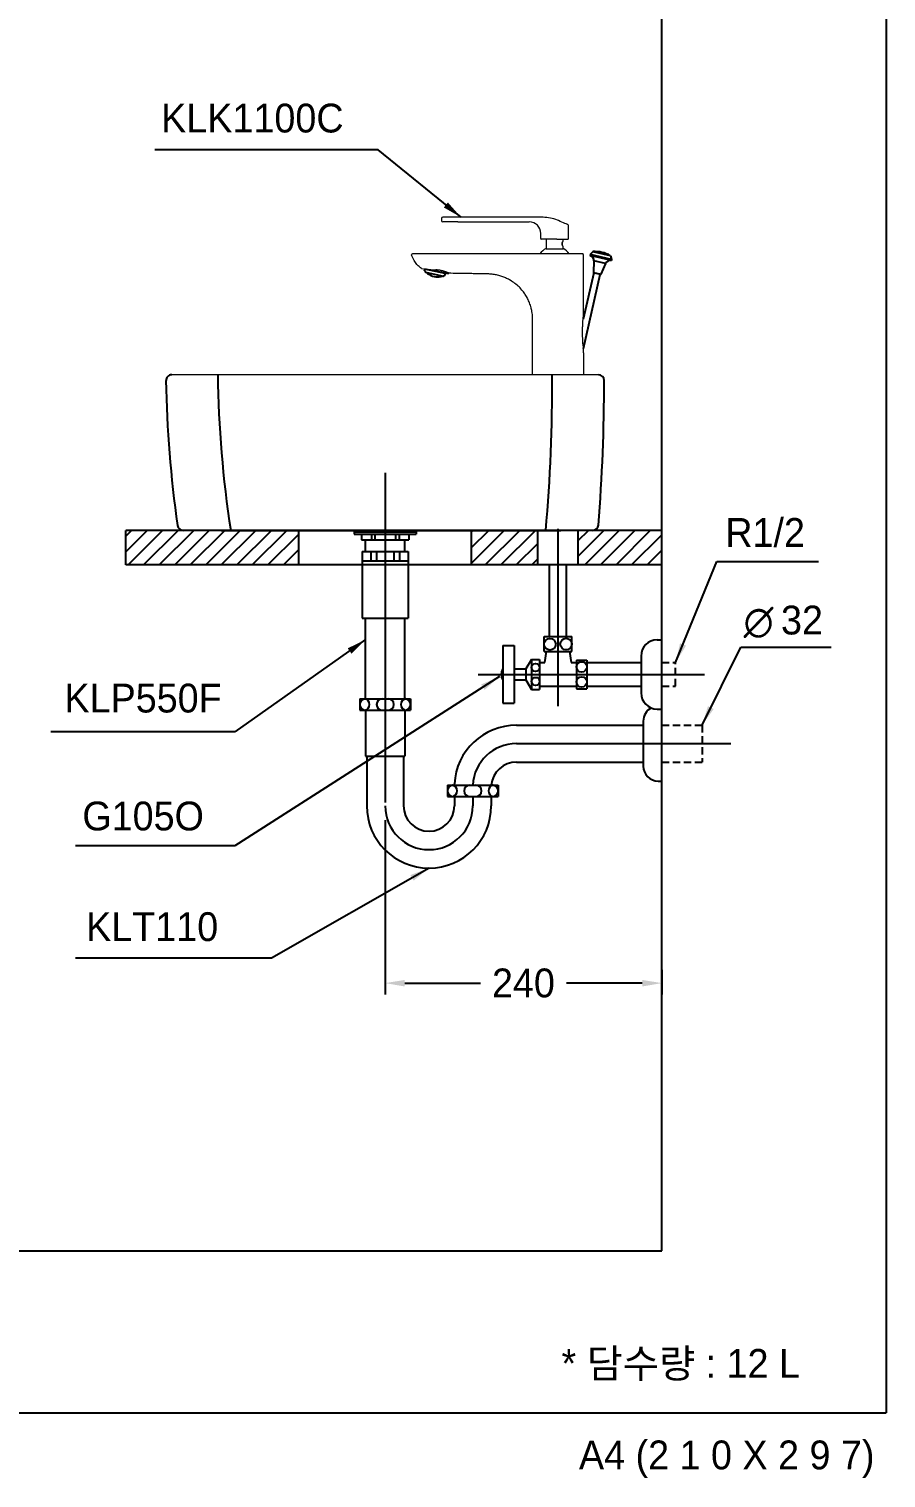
# Model space of a CAD drawing. Header units: millimetres. Extents: x 0 to 1800, y -67 to 2530.
# Drawn here: x 1057 to 1800, y -57 to 1201 of the extents above; entities that cross this region are included whole.
import ezdxf
from ezdxf.enums import TextEntityAlignment as Align
from ezdxf.lldxf.tags import DXFTag

# ---------------------------------------------------------------- set-up
doc = ezdxf.new("R2010")
doc.units = ezdxf.units.MM
doc.linetypes.add('DASHED2', pattern=[9.525, 6.35, -3.175])
for name, color, linetype in [('TEXT', 7, 'Continuous'), ('내부선 및 부속', 4, 'Continuous'), ('도각라인', 255, 'Continuous'), ('외형선', 3, 'Continuous'), ('점선', 6, 'DASHED2'), ('중심선', 1, 'DASHED'), ('치수선', 7, 'Continuous')]:
    doc.layers.add(name, color=color, linetype=linetype)
doc.styles.add('140911', font='HBATANG.TTF')
doc.styles.add('____', font='')
doc.styles.add('타이틀', font='H2GTRM.TTF', dxfattribs={"height": 25})
doc.styles.get('____').set_extended_font_data('굴림')
tags = doc.linetypes.add('DASHDOT', pattern=[70, 31, -13, 13, -13]).pattern_tags.tags
tags[10:11] = [DXFTag(74, 4), DXFTag(75, 0), DXFTag(340, '0'), DXFTag(46, 0.0), DXFTag(50, 0.0), DXFTag(44, 0.0), DXFTag(45, 0.0)]
tags[8:9] = [DXFTag(74, 4), DXFTag(75, 0), DXFTag(340, '0'), DXFTag(46, 0.0), DXFTag(50, 0.0), DXFTag(44, 0.0), DXFTag(45, 0.0)]
tags[6:7] = [DXFTag(74, 4), DXFTag(75, 0), DXFTag(340, '0'), DXFTag(46, 0.0), DXFTag(50, 0.0), DXFTag(44, 0.0), DXFTag(45, 0.0)]
tags[4:5] = [DXFTag(74, 4), DXFTag(75, 0), DXFTag(340, '0'), DXFTag(46, 0.0), DXFTag(50, 0.0), DXFTag(44, 0.0), DXFTag(45, 0.0)]
tags = doc.linetypes.add('DASHED', pattern=[25.72, 12.86, -12.86]).pattern_tags.tags
tags[6:7] = [DXFTag(74, 4), DXFTag(75, 0), DXFTag(340, '0'), DXFTag(46, 0.0), DXFTag(50, 0.0), DXFTag(44, 0.0), DXFTag(45, 0.0)]
tags[4:5] = [DXFTag(74, 4), DXFTag(75, 0), DXFTag(340, '0'), DXFTag(46, 0.0), DXFTag(50, 0.0), DXFTag(44, 0.0), DXFTag(45, 0.0)]
doc.dimstyles.new('MSADIM', dxfattribs={"dimtxt": 33, "dimasz": 17, "dimexe": 10, "dimexo": 7.5, "dimgap": 10, "dimtad": 0, "dimtih": 1, "dimtoh": 1, "dimdec": 0, "dimzin": 1, "dimdsep": 46, "dimtxsty": '____', "dimcen": 11.25, "dimadec": 0, "dimazin": 0, "dimtfac": 1, "dimtdec": 0, "dimtix": 1, "dimtmove": 0, "dimatfit": 3, "dimfxl": 1, "dimtolj": 1, "dimtzin": 1, "dimarcsym": 0})
pattern_1 = [(45, (-1176.775, 6525.42), (-6.735192, 6.735192), [])]

# ---------------------------------------------------------------- blocks, each defined once
blk = doc.blocks.new('*D8')
at = {"layer": '치수선', "color": 0, "linetype": 'Continuous', "lineweight": -2, "transparency": 16777216}
for p, q in [((1365.6, 514.1), (1365.6, 362.8)), ((1605.5, 384.3), (1605.5, 362.8)), ((1382.6, 372.8), (1448.2, 372.8)), ((1588.5, 372.8), (1522.8, 372.8))]:
    blk.add_line(p, q, dxfattribs=at)
at = {"layer": '치수선', "color": 0, "linetype": 'Continuous', "transparency": 16777216}
for points in [[(1382.6, 375.6), (1382.6, 369.9), (1365.6, 372.8)], [(1588.5, 375.6), (1588.5, 369.9), (1605.5, 372.8)]]:
    blk.add_solid(points, dxfattribs=at)
at = {"layer": '치수선', "color": 0, "linetype": 'Continuous', "transparency": 16777216, "insert": (1485.5, 372.8), "char_height": 25, "attachment_point": 5, "style": '____'}
blk.add_mtext('\\A1;240', dxfattribs=at)

msp = doc.modelspace()

# ---------------------------------------------------------------- hatches: boundary and pattern name
at = {"layer": '점선'}
h = msp.add_hatch(dxfattribs=at)
h.set_pattern_fill('ANSI31', color=256, scale=3)
h.set_pattern_definition(pattern_1)
h.paths.add_polyline_path([(1140.6, 765.6), (1140.6, 735.6), (1290.6, 735.6), (1290.6, 765.6)])
h = msp.add_hatch(dxfattribs=at)
h.set_pattern_fill('ANSI31', color=256, scale=3)
h.set_pattern_definition(pattern_1)
h.paths.add_polyline_path([(1498, 765.6), (1440.6, 765.6), (1440.6, 735.6), (1498, 735.6)])
h = msp.add_hatch(dxfattribs=at)
h.set_pattern_fill('ANSI31', color=256, scale=3)
h.set_pattern_definition([(45, (-1076.878, 6525.42), (-6.735192, 6.735192), [])])
h.paths.add_polyline_path([(1605.5, 765.7), (1533, 765.6), (1533, 735.6), (1605.5, 735.7)])

# ---------------------------------------------------------------- linework, layer by layer
at = {"layer": '내부선 및 부속', "linetype": 'Continuous', "lineweight": 18}
for p, q in [((1414.5, 1036.2), (1414.5, 1034.2)), ((1428.5, 1037.2), (1415.5, 1037.2)), ((1428.5, 1033.2), (1415.5, 1033.2)), ((1502.5, 1037.2), (1428.5, 1037.2)), ((1428.5, 1033.2), (1490.5, 1033.2)), ((1515.9, 1034.3), (1515, 1034.7)), ((1500.5, 1018.7), (1500.5, 1023.2)), ((1524.5, 1018.7), (1524.5, 1030)), ((1514.5, 1018.2), (1501, 1018.2)), ((1505.4, 1010), (1505.4, 1017.7)), ((1514.5, 1018.2), (1515.5, 1018.2)), ((1515.5, 1018.2), (1524, 1018.2)), ((1519.3, 1015.7), (1519.4, 1015.7)), ((1519.6, 1017.7), (1519.6, 1016.3)), ((1519.6, 1012.2), (1519.6, 1009.9)), ((1388.5, 1004.6), (1388.5, 1004.8)), ((1409.5, 1005.6), (1389.3, 1005.6)), ((1527.3, 1005.6), (1409.5, 1005.6)), ((1537.5, 925.6), (1537.5, 925.6))]:
    msp.add_line(p, q, dxfattribs=at)
at = {"layer": '내부선 및 부속', "linetype": 'Continuous'}
for p, q in [((1545.8, 1007.4), (1543.5, 1005)), ((1561, 1003.9), (1545.8, 1007.4)), ((1543.5, 1005), (1543.3, 1004)), ((1561.8, 999.7), (1543.3, 1004)), ((1562, 1000.7), (1543.5, 1005)), ((1546.7, 999.4), (1546.2, 989.4)), ((1556.7, 997.1), (1546.7, 999.4)), ((1556.7, 997.1), (1552.7, 987.9)), ((1561, 1003.9), (1562, 1000.7)), ((1562, 1000.7), (1561.8, 999.7)), ((1399.8, 990.9), (1400.2, 992.4)), ((1400.5, 989.6), (1399.9, 990.5)), ((1417.7, 988.4), (1400.1, 992.1)), ((1400.5, 989.6), (1416.3, 986.2)), ((1400.5, 989.6), (1416.3, 986.2)), ((1401.6, 989.2), (1401.6, 989.1)), ((1402.7, 988.3), (1402.7, 988.3)), ((1402.7, 988.3), (1402.7, 988.3)), ((1403.2, 992), (1420.3, 988.4)), ((1413.8, 986), (1413.8, 985.9)), ((1413.8, 985.9), (1413.8, 985.9)), ((1415.1, 986.3), (1415.1, 986.3)), ((1415.4, 986.4), (1415.3, 986.3)), ((1417.2, 986.8), (1416.3, 986.2)), ((1417.5, 987.1), (1417.7, 988.4)), ((1420.6, 988.8), (1420.2, 988.7)), ((1420.2, 988.7), (1420.2, 988.7)), ((1420.2, 988.5), (1420.3, 988.4)), ((1420.3, 988.4), (1420.3, 988.4)), ((1420.3, 988.4), (1420.3, 988.4)), ((1546.5, 988.9), (1537.2, 948.7)), ((1537.5, 923.5), (1552.2, 987.6)), ((1546.2, 989.4), (1552.7, 987.9)), ((1552.3, 987.5), (1546.4, 988.9)), ((1338.6, 765.6), (1338.6, 762.3)), ((1338.6, 764.3), (1392.6, 764.3)), ((1338.6, 762.3), (1392.6, 762.3)), ((1345.1, 762.3), (1345.1, 757.3)), ((1345.1, 757.3), (1386.1, 757.3)), ((1348.6, 747.3), (1348.6, 757.3)), ((1353.6, 762.3), (1353.6, 757.3)), ((1356.6, 762.3), (1356.6, 757.3)), ((1374.6, 762.3), (1374.6, 757.3)), ((1377.6, 762.3), (1377.6, 757.3)), ((1382.6, 747.3), (1382.6, 757.3)), ((1386.1, 762.3), (1386.1, 757.3)), ((1392.6, 765.6), (1392.6, 762.3)), ((1345.6, 747.3), (1345.6, 689.3)), ((1345.6, 747.3), (1385.6, 747.3)), ((1353.1, 747.3), (1353.1, 739.3)), ((1358.1, 747.3), (1358.1, 739.3)), ((1373.1, 747.3), (1373.1, 739.3)), ((1378.1, 747.3), (1378.1, 739.3)), ((1385.6, 747.3), (1385.6, 689.3)), ((1345.6, 739.3), (1385.6, 739.3)), ((1348.6, 739.3), (1382.6, 739.3)), ((1508, 673.4), (1508, 735.6)), ((1523, 673.4), (1523, 735.6)), ((1345.6, 689.3), (1385.6, 689.3)), ((1348.6, 619.6), (1348.6, 689.3)), ((1382.6, 619.6), (1382.6, 689.3)), ((1503.5, 673.4), (1527.5, 673.4)), ((1503.5, 660.4), (1503.5, 673.4)), ((1527.5, 660.4), (1527.5, 673.4)), ((1601.5, 670.6), (1605.5, 670.6)), ((1467.5, 665.6), (1467.5, 615.6)), ((1467.5, 665.6), (1477.5, 665.6)), ((1477.5, 665.6), (1477.5, 615.6)), ((1503.5, 660.4), (1527.5, 660.4)), ((1504, 650.9), (1505.5, 660.4)), ((1525.5, 660.4), (1527, 650.9)), ((1587.5, 656.6), (1587.5, 624.6)), ((1477.5, 645.4), (1487.5, 645.4)), ((1492.5, 653.6), (1487.5, 645.4)), ((1487.5, 645.4), (1487.5, 635.9)), ((1492.5, 653.6), (1492.5, 627.6)), ((1492.5, 653.6), (1499.5, 653.6)), ((1499.5, 653.6), (1499.5, 627.6)), ((1499.5, 650.9), (1504, 650.9)), ((1527, 650.9), (1531.5, 650.9)), ((1531.5, 653.1), (1531.5, 628.1)), ((1531.5, 653.1), (1540.5, 653.1)), ((1540.5, 653.1), (1540.5, 628.1)), ((1540.5, 650.9), (1587.5, 650.9)), ((1477.5, 635.9), (1487.5, 635.9)), ((1487.5, 635.9), (1492.5, 627.6)), ((1499.5, 630.4), (1531.5, 630.4)), ((1540.5, 630.4), (1587.5, 630.4)), ((1343.6, 619.6), (1387.6, 619.6)), ((1343.6, 619.6), (1343.6, 609.6)), ((1387.6, 619.6), (1387.6, 609.6)), ((1492.5, 627.6), (1499.5, 627.6)), ((1531.5, 628.1), (1540.5, 628.1)), ((1343.6, 609.6), (1387.6, 609.6)), ((1348.6, 609.6), (1348.6, 569.6)), ((1382.6, 609.6), (1382.6, 569.6)), ((1467.5, 615.6), (1477.5, 615.6)), ((1601.5, 610.6), (1605.5, 610.6)), ((1479.5, 596.6), (1589.5, 596.6)), ((1589.5, 600.1), (1589.5, 564.6)), ((1348.6, 569.6), (1382.6, 569.6)), ((1349.6, 569.6), (1349.6, 526.6)), ((1381.6, 569.6), (1381.6, 526.6)), ((1479.5, 564.6), (1589.5, 564.6)), ((1589.5, 564.6), (1589.5, 561.1)), ((1419.6, 544.6), (1463.6, 544.6)), ((1419.6, 544.6), (1419.6, 534.6)), ((1425.6, 544.6), (1425.6, 545.8)), ((1463.6, 544.6), (1463.6, 534.6)), ((1602.5, 548.1), (1605.5, 548.1)), ((1419.6, 534.6), (1463.6, 534.6)), ((1425.6, 534.6), (1425.6, 526.6)), ((1457.6, 534.6), (1457.6, 526.6))]:
    msp.add_line(p, q, dxfattribs=at)
msp.add_lwpolyline([(1420.2, 988.7), (1420.2, 988.7), (1420.2, 988.7), (1420.2, 988.6), (1420.1, 988.6), (1420.2, 988.5), (1420.2, 988.5)], dxfattribs=at)
for centre, radius in [((1508.5, 666.8), 5), ((1522.5, 667), 5), ((1496, 646.6), 3.5), ((1536, 647.1), 4.5), ((1496, 634.6), 3.5), ((1536, 634.1), 4.5)]:
    msp.add_circle(centre, radius, dxfattribs=at)
at = {"layer": '내부선 및 부속', "linetype": 'Continuous', "lineweight": 18}
for centre, radius, start, end in [((1415.5, 1036.2), 1, 90, 180), ((1415.5, 1034.2), 1, 180, 270), ((1490.5, 1023.2), 10, 0, 90), ((1502.5, 1005.2), 32, 67, 90), ((1523.5, 1030), 1, 0, 67), ((1501, 1018.7), 0.5, 180, 270), ((1524, 1018.7), 0.5, 270, 0), ((1512.5, 995.6), 16.2, 116.9997, 141.804), ((1504.9, 1017.7), 0.5, 0, 90), ((1520.1, 1017.7), 0.5, 90, 180), ((1512.5, 995.6), 16.2, 38.1956, 62.9463), ((1389.3, 1004.8), 0.8, 90, 180)]:
    msp.add_arc(centre, radius, start, end, dxfattribs=at)
at = {"layer": '내부선 및 부속', "linetype": 'Continuous'}
for centre, radius, start, end in [((1547.3, 979.5), 28, 60.7469, 93.2531), ((1542.2, 999.6), 4.5, 357, 76.4326), ((1560.8, 995.3), 4.5, 77.5674, 157), ((1400.3, 990.8), 0.5, 168, 213), ((1400.6, 989.6), 0.05, 213, 258), ((1410.9, 999.6), 14, 227.4911, 228.4579), ((1408.2, 997.5), 10.6, 231.6871, 234.5716), ((1408.1, 997.4), 10.5, 234.5733, 235.2556), ((1410, 997.3), 11.6, 227.2376, 227.7384), ((1409.9, 997.2), 11.5, 227.7325, 230.5797), ((1410.9, 999.6), 14, 233.9264, 282.0736), ((1410.8, 997), 11.5, 285.4238, 288.2636), ((1410.8, 997.1), 11.6, 288.2616, 288.7624), ((1412.5, 996.5), 10.5, 280.7444, 281.4267), ((1412.5, 996.6), 10.6, 281.4322, 284.3091), ((1410.9, 999.6), 14, 287.5421, 288.5089), ((1410.9, 997.3), 11.8, 292.0205, 292.2193), ((1411, 997.3), 11.8, 291.6163, 292.0014), ((1416.3, 986.3), 0.05, 258, 303), ((1417, 987.2), 0.5, 303, 348), ((1418.2, 988.3), 0.5, 86.7303, 168), ((1546.7, 989.4), 0.5, 177, 251.6668), ((1552.3, 988.1), 0.5, 262.3332, 337), ((1601.5, 656.6), 14, 90, 180), ((1473.9, 640.6), 7.84, 144.9654, 215.0346), ((1348.6, 614.6), 5, 98.6269, 261.3731), ((1347.1, 614.6), 5, 278.6269, 81.3731), ((1363.1, 614.6), 5, 90, 270), ((1368.1, 614.6), 5, 270, 90), ((1384.1, 614.6), 5, 98.6269, 261.3731), ((1382.6, 614.6), 5, 278.6269, 81.3731), ((1601.5, 624.6), 14, 180, 270), ((1602.5, 600.1), 13, 118.0816, 180), ((1479.5, 542.6), 54, 90.0006, 176.6714), ((1479.5, 542.6), 22, 90.0009, 174.7841), ((1602.5, 561.1), 13, 180, 270), ((1424.6, 539.6), 5, 98.6269, 261.3731), ((1423.1, 539.6), 5, 278.6269, 81.3731), ((1439.1, 539.6), 5, 90, 270), ((1444.1, 539.6), 5, 270, 90), ((1460.1, 539.6), 5, 98.6269, 261.3731), ((1458.6, 539.6), 5, 278.6269, 81.3731), ((1403.6, 526.6), 54, 180, 0), ((1403.6, 526.6), 22, 180, 0)]:
    msp.add_arc(centre, radius, start, end, dxfattribs=at)
at = {"layer": '내부선 및 부속'}
for centre, radius, start, end in [((2175.3, 912.3), 955, 180.7013, 188.8357), ((55.5, 892.8), 1455, 354.9847, 0.3072)]:
    msp.add_arc(centre, radius, start, end, dxfattribs=at)
at = {"layer": '내부선 및 부속', "linetype": 'Continuous', "lineweight": 18, "extrusion": (0, 0, -1)}
msp.add_ellipse((1512.5, 1014.2), major_axis=(7.1, 0), ratio=0.966246, start_param=6.02718, end_param=6.068845, dxfattribs=at)
at = {"layer": '내부선 및 부속', "linetype": 'Continuous', "lineweight": 18}
for points, knots in [([(1523.9, 1030.9), (1523.9, 1030.9), (1523, 1031.3), (1520, 1032.6), (1518, 1033.4), (1515.9, 1034.3)], [0, 0, 0, 0, 0.5, 0.5, 1, 1, 1, 1]), ([(1505.1, 1010), (1505.1, 1010), (1505.1, 1010), (1505.1, 1010), (1505.1, 1010), (1505.1, 1010), (1505.2, 1010), (1505.2, 1010), (1505.3, 1010), (1505.4, 1010), (1505.5, 1010), (1505.7, 1010), (1505.7, 1010), (1505.8, 1010), (1505.8, 1010), (1505.9, 1010), (1505.9, 1010), (1506.1, 1010), (1506.3, 1010), (1506.6, 1010), (1506.9, 1010), (1507.1, 1010), (1507.2, 1010)], [0, 0, 0, 0, 0.124484, 0.124484, 0.155752, 0.155752, 0.187021, 0.249558, 0.249558, 0.374631, 0.499705, 0.499705, 0.562242, 0.562242, 0.59351, 0.59351, 0.624779, 0.624779, 0.749853, 0.874926, 0.874926, 1, 1, 1, 1]), ([(1507.2, 1010), (1507.4, 1010), (1507.6, 1010), (1508, 1010), (1508.4, 1010), (1508.8, 1010), (1509, 1010), (1509.1, 1010), (1509.2, 1010), (1509.3, 1010), (1509.4, 1010), (1509.5, 1010), (1509.9, 1010), (1510.3, 1010), (1510.8, 1010), (1511.1, 1010), (1511.3, 1010), (1511.4, 1010), (1511.5, 1010), (1511.6, 1010), (1511.7, 1010), (1512, 1010), (1512.2, 1010), (1512.7, 1010), (1513, 1010), (1513.4, 1010), (1513.7, 1010), (1514, 1010), (1514, 1010), (1514.2, 1010), (1514.2, 1010), (1514.4, 1010), (1514.5, 1010), (1514.9, 1010), (1515.3, 1010), (1515.7, 1010), (1516.1, 1010), (1516.2, 1010), (1516.3, 1010), (1516.4, 1010), (1516.5, 1010), (1516.5, 1010), (1516.8, 1010), (1517, 1010), (1517.4, 1010), (1517.5, 1010), (1517.9, 1010), (1518, 1010), (1518.2, 1010), (1518.3, 1010), (1518.3, 1010), (1518.5, 1010), (1518.6, 1010), (1518.8, 1010), (1519, 1010), (1519.2, 1010), (1519.4, 1010), (1519.4, 1010), (1519.5, 1010), (1519.5, 1010), (1519.5, 1010), (1519.5, 1010), (1519.6, 1010), (1519.7, 1010), (1519.8, 1010), (1519.8, 1010), (1519.9, 1010), (1519.9, 1010), (1519.9, 1010), (1519.9, 1010), (1519.9, 1010)], [0, 0, 0, 0, 0.041661, 0.041661, 0.083323, 0.124984, 0.124984, 0.135399, 0.135399, 0.145815, 0.145815, 0.166645, 0.166645, 0.208307, 0.249968, 0.249968, 0.270799, 0.270799, 0.281214, 0.281214, 0.291629, 0.291629, 0.333291, 0.333291, 0.374952, 0.374952, 0.416613, 0.416613, 0.427028, 0.427028, 0.437444, 0.437444, 0.458274, 0.458274, 0.499936, 0.541597, 0.541597, 0.562428, 0.562428, 0.572843, 0.572843, 0.583258, 0.583258, 0.62492, 0.62492, 0.666581, 0.666581, 0.708242, 0.708242, 0.718658, 0.718658, 0.729073, 0.749904, 0.749904, 0.791565, 0.833226, 0.833226, 0.854057, 0.854057, 0.864472, 0.864472, 0.874888, 0.874888, 0.916549, 0.916549, 0.95821, 0.95821, 0.999872, 0.999872, 1, 1, 1, 1]), ([(1519.2, 1013.1), (1519.2, 1013.2), (1519.2, 1013.3), (1519.2, 1013.5), (1519.2, 1013.6), (1519.1, 1013.7), (1519.1, 1013.7), (1519.1, 1013.8), (1519.1, 1013.8), (1519.1, 1014), (1519.1, 1014.1), (1519.1, 1014.3), (1519.1, 1014.4), (1519.1, 1014.5), (1519.1, 1014.5), (1519.1, 1014.6), (1519.1, 1014.6), (1519.1, 1014.7), (1519.1, 1014.9), (1519.2, 1015.1), (1519.2, 1015.1), (1519.2, 1015.2), (1519.2, 1015.2), (1519.2, 1015.3), (1519.2, 1015.3), (1519.2, 1015.5), (1519.3, 1015.6), (1519.3, 1015.8), (1519.3, 1015.9), (1519.3, 1016)], [0, 0, 0, 0, 0.125, 0.125, 0.1875, 0.1875, 0.21875, 0.21875, 0.25, 0.25, 0.375, 0.375, 0.4375, 0.4375, 0.46875, 0.46875, 0.5, 0.5, 0.625, 0.625, 0.6875, 0.6875, 0.71875, 0.71875, 0.75, 0.75, 0.875, 0.875, 1, 1, 1, 1]), ([(1519.4, 1012.8), (1519.4, 1012.8), (1519.4, 1012.8), (1519.4, 1012.9), (1519.3, 1012.9), (1519.3, 1013), (1519.3, 1013), (1519.3, 1013), (1519.2, 1013.1), (1519.2, 1013.1)], [0, 0, 0, 0, 0.25, 0.25, 0.5, 0.5, 0.75, 0.75, 1, 1, 1, 1]), ([(1519.4, 1012.8), (1519.4, 1012.8), (1519.4, 1012.8), (1519.4, 1012.9), (1519.4, 1013), (1519.4, 1013.1), (1519.4, 1013.1), (1519.3, 1013.2), (1519.3, 1013.2), (1519.3, 1013.3), (1519.3, 1013.3), (1519.3, 1013.4), (1519.3, 1013.5), (1519.3, 1013.7), (1519.3, 1013.7), (1519.3, 1013.8), (1519.3, 1013.8), (1519.3, 1013.9), (1519.3, 1013.9), (1519.3, 1014), (1519.3, 1014.1), (1519.3, 1014.3), (1519.3, 1014.4), (1519.3, 1014.4), (1519.3, 1014.5), (1519.3, 1014.5), (1519.3, 1014.5), (1519.3, 1014.7), (1519.3, 1014.8), (1519.3, 1015), (1519.3, 1015.1), (1519.3, 1015.2), (1519.3, 1015.2), (1519.3, 1015.2), (1519.3, 1015.3), (1519.4, 1015.4), (1519.4, 1015.5), (1519.4, 1015.6), (1519.4, 1015.7), (1519.4, 1015.7), (1519.4, 1015.7), (1519.4, 1015.7), (1519.4, 1015.7)], [0, 0, 0, 0, 0.013231, 0.013231, 0.109108, 0.109108, 0.133078, 0.133078, 0.157047, 0.157047, 0.204986, 0.204986, 0.300863, 0.300863, 0.348801, 0.348801, 0.372771, 0.372771, 0.39674, 0.39674, 0.492617, 0.492617, 0.540556, 0.540556, 0.564525, 0.564525, 0.588495, 0.588495, 0.684372, 0.684372, 0.780249, 0.780249, 0.804218, 0.804218, 0.828188, 0.876126, 0.876126, 0.972004, 0.972004, 0.995973, 0.995973, 1, 1, 1, 1]), ([(1519.6, 1016.3), (1519.6, 1016.3), (1519.6, 1016.3), (1519.6, 1016.3), (1519.6, 1016.3), (1519.6, 1016.3), (1519.6, 1016.3), (1519.6, 1016.3), (1519.6, 1016.3), (1519.6, 1016.3), (1519.5, 1016.3), (1519.5, 1016.2), (1519.5, 1016.1), (1519.5, 1016.1), (1519.5, 1016.1), (1519.5, 1016), (1519.5, 1016), (1519.5, 1015.9), (1519.4, 1015.9), (1519.4, 1015.8), (1519.4, 1015.7)], [0, 0, 0, 0, 0.076113, 0.076113, 0.168502, 0.168502, 0.214696, 0.214696, 0.260891, 0.260891, 0.445668, 0.445668, 0.630445, 0.630445, 0.67664, 0.67664, 0.722834, 0.815223, 0.815223, 1, 1, 1, 1]), ([(1519.4, 1012.8), (1519.4, 1012.7), (1519.4, 1012.6), (1519.5, 1012.6), (1519.5, 1012.6), (1519.5, 1012.5), (1519.5, 1012.5), (1519.5, 1012.4), (1519.5, 1012.4), (1519.5, 1012.3), (1519.5, 1012.3), (1519.5, 1012.3), (1519.5, 1012.2), (1519.5, 1012.2), (1519.6, 1012.2), (1519.6, 1012.2), (1519.6, 1012.2), (1519.6, 1012.2), (1519.6, 1012.2), (1519.6, 1012.1), (1519.6, 1012.1)], [0, 0, 0, 0, 0.185075, 0.185075, 0.231344, 0.231344, 0.277613, 0.37015, 0.37015, 0.555226, 0.555226, 0.601494, 0.601494, 0.647763, 0.647763, 0.740301, 0.740301, 0.925376, 0.925376, 1, 1, 1, 1]), ([(1397.2, 992.8), (1397.2, 992.8), (1396.6, 993.2), (1395.6, 994), (1394.3, 995.1), (1393, 996.4), (1391.8, 998), (1390.6, 999.8), (1389.4, 1002), (1388.8, 1003.7), (1388.5, 1004.6)], [0, 0, 0, 0, 0.0185, 0.132124, 0.249389, 0.370295, 0.497104, 0.643226, 0.810865, 1, 1, 1, 1]), ([(1536.7, 1005.6), (1536.7, 1005.6), (1536.7, 1005.6), (1536.7, 1005.6), (1536.7, 1005.6), (1536.7, 1005.6), (1536.7, 1005.6), (1536.6, 1005.6), (1536.6, 1005.6), (1536.4, 1005.6), (1536.4, 1005.6), (1536.2, 1005.6), (1536.1, 1005.6), (1535.9, 1005.6), (1535.9, 1005.6), (1535.9, 1005.6), (1535.8, 1005.6), (1535.8, 1005.6), (1535.7, 1005.6), (1535.6, 1005.6), (1535.4, 1005.6), (1535.3, 1005.6), (1534.9, 1005.6), (1534.7, 1005.6), (1534.4, 1005.6), (1534.2, 1005.6), (1533.9, 1005.6), (1533.8, 1005.6), (1533.7, 1005.6), (1533.7, 1005.6), (1533.5, 1005.6), (1533.4, 1005.6), (1533.2, 1005.6), (1533.1, 1005.6), (1533, 1005.6), (1532.8, 1005.6), (1532.6, 1005.6), (1532.2, 1005.6), (1532, 1005.6), (1531.4, 1005.6), (1531.2, 1005.6), (1530.7, 1005.6), (1530.6, 1005.6), (1530.4, 1005.6), (1530.3, 1005.6), (1530.1, 1005.6), (1530.1, 1005.6), (1529.7, 1005.6), (1529.4, 1005.6), (1528.8, 1005.6), (1528.5, 1005.6), (1527.9, 1005.6), (1527.6, 1005.6), (1527.3, 1005.6)], [0, 0, 0, 0, 0.015625, 0.015625, 0.03125, 0.03125, 0.0625, 0.0625, 0.125, 0.125, 0.1875, 0.1875, 0.25, 0.25, 0.265625, 0.265625, 0.273437, 0.273437, 0.28125, 0.3125, 0.3125, 0.375, 0.375, 0.4375, 0.4375, 0.5, 0.5, 0.515625, 0.515625, 0.53125, 0.53125, 0.5625, 0.5625, 0.578125, 0.578125, 0.59375, 0.625, 0.625, 0.6875, 0.6875, 0.75, 0.75, 0.78125, 0.78125, 0.796875, 0.796875, 0.8125, 0.8125, 0.875, 0.875, 0.9375, 0.9375, 1, 1, 1, 1]), ([(1537.5, 1004.8), (1537.5, 1004.9), (1537.5, 1004.9), (1537.5, 1005), (1537.5, 1005), (1537.4, 1005.1), (1537.4, 1005.1), (1537.4, 1005.2), (1537.4, 1005.2), (1537.3, 1005.3), (1537.3, 1005.3), (1537.3, 1005.3), (1537.3, 1005.3), (1537.3, 1005.3), (1537.3, 1005.4), (1537.2, 1005.4), (1537.2, 1005.5), (1537.1, 1005.5), (1537.1, 1005.5), (1537.1, 1005.5), (1537.1, 1005.5), (1537, 1005.6), (1536.9, 1005.6), (1536.9, 1005.6), (1536.9, 1005.6), (1536.9, 1005.6), (1536.9, 1005.6), (1536.8, 1005.6), (1536.8, 1005.6), (1536.8, 1005.6), (1536.8, 1005.6), (1536.7, 1005.6), (1536.7, 1005.6), (1536.7, 1005.6)], [0, 0, 0, 0, 0.125, 0.125, 0.1875, 0.1875, 0.25, 0.25, 0.375, 0.375, 0.40625, 0.40625, 0.4375, 0.4375, 0.5, 0.5, 0.625, 0.625, 0.65625, 0.65625, 0.6875, 0.75, 0.8125, 0.8125, 0.84375, 0.84375, 0.875, 0.875, 0.90625, 0.90625, 0.9375, 0.9375, 1, 1, 1, 1]), ([(1537.5, 1004.8), (1537.5, 1004.8), (1537.5, 1004.8), (1537.5, 1004.8), (1537.5, 1004.8), (1537.5, 1004.8), (1537.5, 1004.8), (1537.5, 1004.8), (1537.5, 1004.8), (1537.5, 1004.8), (1537.5, 1004.8), (1537.5, 1004.8)], [0, 0, 0, 0, 0.078313, 0.078313, 0.539157, 0.769578, 0.884789, 0.942395, 0.971197, 0.971197, 1, 1, 1, 1]), ([(1537.5, 950.7), (1537.5, 953), (1537.5, 955.3), (1537.5, 958.2), (1537.5, 958.7), (1537.5, 959.9), (1537.5, 960.5), (1537.5, 962.2), (1537.5, 963.3), (1537.5, 966.7), (1537.5, 969), (1537.5, 973.5), (1537.5, 975.8), (1537.5, 979.2), (1537.5, 980.3), (1537.5, 982), (1537.5, 982.5), (1537.5, 983.7), (1537.5, 985.3), (1537.5, 987), (1537.5, 989.2), (1537.5, 990.3), (1537.5, 993.7), (1537.5, 995.9), (1537.5, 999.2), (1537.5, 1000.3), (1537.5, 1001.9), (1537.5, 1002.7), (1537.5, 1003.7), (1537.5, 1004.1), (1537.5, 1004.3), (1537.5, 1004.5), (1537.5, 1004.5), (1537.5, 1004.6)], [0, 0, 0, 0, 0.125, 0.125, 0.15625, 0.15625, 0.1875, 0.1875, 0.25, 0.25, 0.375, 0.375, 0.5, 0.5, 0.5625, 0.5625, 0.59375, 0.59375, 0.625, 0.6875, 0.6875, 0.75, 0.75, 0.875, 0.875, 0.9375, 0.9375, 0.96875, 0.984375, 0.992187, 0.996094, 0.996094, 1, 1, 1, 1]), ([(1397.2, 992.8), (1403.4, 992), (1403.5, 991.9), (1403.8, 991.9), (1403.9, 991.9), (1404.1, 991.9), (1404.2, 991.9), (1404.4, 991.9), (1404.6, 991.8), (1405.2, 991.8), (1405.5, 991.7), (1406.3, 991.7), (1406.7, 991.7), (1407.3, 991.6), (1407.5, 991.6), (1407.8, 991.6), (1407.9, 991.6), (1408.1, 991.6), (1408.2, 991.6), (1408.7, 991.6), (1409.1, 991.5), (1409.5, 991.5)], [0.6592435, 0.6592435, 0.6592435, 0.6592435, 0.6875075, 0.6875075, 0.7031321, 0.7031321, 0.7187567, 0.7187567, 0.750006, 0.750006, 0.8125045, 0.8125045, 0.875003, 0.875003, 0.9062522, 0.9062522, 0.9218769, 0.9218769, 0.9375015, 0.9375015, 1, 1, 1, 1]), ([(1420.8, 988.7), (1420.8, 988.7), (1420.8, 988.7), (1420.8, 988.7), (1420.8, 988.7), (1420.8, 988.7), (1420.8, 988.7), (1420.8, 988.7), (1420.8, 988.7), (1420.7, 988.7), (1420.7, 988.7), (1420.6, 988.8), (1420.5, 988.8), (1420.3, 988.9), (1420.1, 989), (1420, 989.1), (1420, 989.1), (1419.9, 989.1), (1419.9, 989.1), (1419.8, 989.2), (1419.6, 989.2), (1419.4, 989.3), (1419.2, 989.4), (1418.8, 989.6), (1418.6, 989.6), (1418.2, 989.8), (1418.1, 989.8), (1417.9, 989.9), (1417.9, 989.9), (1417.8, 990), (1417.7, 990), (1417.4, 990.1), (1417.1, 990.2), (1416.5, 990.4), (1416.3, 990.5), (1415.6, 990.6), (1415.3, 990.7), (1414.9, 990.8), (1414.9, 990.8), (1414.8, 990.8), (1414.7, 990.9), (1414.4, 990.9), (1414.1, 991), (1413.6, 991.1), (1413.3, 991.2), (1412.5, 991.3), (1412.2, 991.3), (1411.7, 991.4), (1411.6, 991.4), (1411.4, 991.4), (1411.3, 991.4), (1411.1, 991.5), (1410.8, 991.5), (1410.3, 991.5), (1409.9, 991.5), (1409.5, 991.5)], [0, 0, 0, 0, 0.031026, 0.031026, 0.03884, 0.03884, 0.046655, 0.046655, 0.062283, 0.062283, 0.124798, 0.124798, 0.187312, 0.187312, 0.249827, 0.249827, 0.257641, 0.257641, 0.265455, 0.281084, 0.312341, 0.312341, 0.374856, 0.374856, 0.43737, 0.43737, 0.468627, 0.468627, 0.484256, 0.484256, 0.499884, 0.499884, 0.562399, 0.562399, 0.624913, 0.624913, 0.687428, 0.687428, 0.695242, 0.695242, 0.703056, 0.718685, 0.749942, 0.749942, 0.812457, 0.812457, 0.874971, 0.874971, 0.8906, 0.898414, 0.898414, 0.906228, 0.937486, 0.937486, 1, 1, 1, 1]), ([(1493.5, 900.6), (1493.5, 901), (1493.5, 903.9), (1493.5, 909.1), (1493.5, 915.8), (1493.5, 921.9), (1493.5, 927.3), (1493.5, 932), (1493.5, 936.1), (1493.5, 939.5), (1493.5, 942.3), (1493.5, 944.4), (1493.5, 946), (1493.5, 947.4), (1493.5, 948.9), (1493.5, 950.7), (1493.3, 953), (1492.9, 955.7), (1492.1, 959.1), (1490.9, 962.9), (1489.2, 966.7), (1487.2, 970.1), (1484.7, 973.5), (1481.8, 976.8), (1478.1, 980), (1474.5, 982.4), (1470.9, 984.3), (1467.6, 985.7), (1464, 986.8), (1460.3, 987.6), (1456.3, 988.1), (1451.9, 988.1), (1447.1, 988.2), (1441.9, 988.3), (1435.5, 988.4), (1428.4, 988.5), (1423.2, 988.6), (1420.8, 988.7)], [0.0337399, 0.0337399, 0.0337399, 0.0337399, 0.042505, 0.0923092, 0.1376643, 0.1785702, 0.215027, 0.2470346, 0.2745931, 0.2977026, 0.316363, 0.3305744, 0.3403959, 0.3487269, 0.3588752, 0.3704486, 0.3856966, 0.4046578, 0.4272675, 0.456407, 0.4843628, 0.5111338, 0.5367189, 0.5691125, 0.6012157, 0.6335429, 0.6579398, 0.6824612, 0.7071108, 0.7329873, 0.7593174, 0.7887108, 0.8211634, 0.8566722, 0.8952369, 0.9503596, 1, 1, 1, 1]), ([(1537.5, 925.6), (1537.5, 925.6), (1537.5, 925.6), (1537.5, 925.6), (1537.5, 925.6), (1537.4, 925.6), (1537.4, 925.6), (1537.4, 925.6), (1537.4, 925.6), (1537.4, 925.6), (1537.4, 925.6), (1537.4, 925.6), (1537.4, 925.6), (1537.4, 925.6), (1537.4, 925.6), (1537.4, 925.6), (1537.4, 925.7), (1537.4, 925.7), (1537.4, 925.7), (1537.4, 925.8), (1537.4, 925.8), (1537.3, 925.8), (1537.3, 925.8), (1537.3, 925.9), (1537.3, 925.9), (1537.3, 926), (1537.3, 926), (1537.3, 926.1), (1537.3, 926.2), (1537.3, 926.3), (1537.3, 926.3), (1537.3, 926.3), (1537.3, 926.4), (1537.2, 926.5), (1537.2, 926.5), (1537.2, 926.7), (1537.2, 926.8), (1537.2, 927.1), (1537.2, 927.2), (1537.1, 927.5), (1537.1, 927.6), (1537.1, 927.8), (1537.1, 927.9), (1537.1, 928), (1537.1, 928.1), (1537.1, 928.3), (1537.1, 928.4), (1537, 928.8), (1537, 929.1), (1537, 929.6), (1537, 929.9), (1536.9, 930.5), (1536.9, 930.7), (1536.9, 931.3), (1536.9, 931.6), (1536.9, 932.1), (1536.9, 932.4), (1536.9, 933), (1536.8, 933.3), (1536.8, 933.7), (1536.8, 933.8), (1536.8, 934.1), (1536.8, 934.2), (1536.8, 935), (1536.8, 935.5), (1536.8, 936.6), (1536.8, 937.2), (1536.8, 938.3), (1536.8, 938.9), (1536.8, 940), (1536.8, 940.6), (1536.8, 941.7), (1536.9, 942.2), (1536.9, 943.3), (1536.9, 943.9), (1537, 944.7), (1537, 945), (1537, 945.5), (1537, 945.8), (1537, 946.2), (1537.1, 946.4), (1537.1, 946.6), (1537.1, 946.8), (1537.1, 947.2), (1537.1, 947.4), (1537.2, 948), (1537.2, 948.3), (1537.2, 948.6), (1537.2, 948.8), (1537.3, 949), (1537.3, 949.2), (1537.3, 949.4), (1537.3, 949.4), (1537.3, 949.6), (1537.3, 949.6), (1537.3, 949.8), (1537.4, 949.9), (1537.4, 950.1), (1537.4, 950.2), (1537.4, 950.3), (1537.4, 950.3), (1537.4, 950.5), (1537.4, 950.5), (1537.5, 950.6), (1537.5, 950.7), (1537.5, 950.7)], [0, 0, 0, 0, 0.007812, 0.007812, 0.011719, 0.011719, 0.013672, 0.013672, 0.015625, 0.015625, 0.023437, 0.023437, 0.025391, 0.025391, 0.027344, 0.027344, 0.03125, 0.03125, 0.039062, 0.039062, 0.041016, 0.041016, 0.042969, 0.042969, 0.046875, 0.046875, 0.054687, 0.054687, 0.0625, 0.0625, 0.066406, 0.066406, 0.070312, 0.070312, 0.078125, 0.078125, 0.09375, 0.09375, 0.109375, 0.109375, 0.125, 0.125, 0.132812, 0.132812, 0.140625, 0.140625, 0.15625, 0.15625, 0.1875, 0.1875, 0.21875, 0.21875, 0.25, 0.25, 0.28125, 0.28125, 0.3125, 0.3125, 0.34375, 0.34375, 0.359375, 0.359375, 0.375, 0.375, 0.4375, 0.4375, 0.5, 0.5, 0.5625, 0.5625, 0.625, 0.625, 0.6875, 0.6875, 0.75, 0.75, 0.78125, 0.78125, 0.8125, 0.8125, 0.828125, 0.828125, 0.84375, 0.84375, 0.875, 0.875, 0.90625, 0.90625, 0.921875, 0.921875, 0.9375, 0.9375, 0.945312, 0.945312, 0.953125, 0.953125, 0.96875, 0.96875, 0.976562, 0.976562, 0.984375, 0.984375, 0.992187, 0.992187, 1, 1, 1, 1])]:
    msp.add_open_spline(points, degree=3, knots=knots, dxfattribs=at)
for points, degree in [([(1537.5, 1004.8), (1537.5, 1004.7), (1537.5, 1004.7)], 2), ([(1537.5, 1004.8), (1537.5, 1004.7), (1537.5, 1004.7), (1537.5, 1004.6)], 3), ([(1537.5, 919.7), (1537.5, 921.7), (1537.5, 923.6), (1537.5, 925.6)], 3), ([(1537.5, 919.7), (1537.5, 913.3), (1537.5, 907), (1537.5, 900.6)], 3)]:
    msp.add_open_spline(points, degree=degree, dxfattribs=at)
at = {"layer": '도각라인', "color": 7}
for p in [(1800, 2530), (0, 0)]:
    msp.add_line(p, (1800, 0), dxfattribs=at)
at = {"layer": '외형선', "linetype": 'Continuous'}
for p, q in [((1605.5, 140.6), (1605.5, 1240.6)), ((1140.6, 735.6), (1140.6, 765.6)), ((1605.5, 765.6), (1140.6, 765.6)), ((1223.2, 765.6), (1518, 765.6)), ((1230.6, 765.6), (1510.6, 765.6)), ((1235.6, 765.6), (1505.6, 765.6)), ((1290.6, 735.6), (1290.6, 765.6)), ((1440.6, 735.6), (1440.6, 765.6)), ((1498, 735.6), (1498, 765.6)), ((1533, 735.6), (1533, 765.6)), ((1605.5, 735.6), (1140.6, 735.6)), ((69.9, 140.6), (1605.5, 140.6))]:
    msp.add_line(p, q, dxfattribs=at)
at = {"layer": '외형선', "linetype": 'Continuous', "lineweight": 18}
for p, q in [((1175.5, 895.6), (1175.5, 895.6)), ((1550.5, 900.6), (1180.5, 900.6)), ((1550.5, 765.6), (1195.5, 765.6))]:
    msp.add_line(p, q, dxfattribs=at)
at = {"layer": '외형선', "linetype": 'Continuous'}
msp.add_lwpolyline([(1505.6, 765.6), (1235.6, 765.6)], dxfattribs=at)
at = {"layer": '외형선'}
for centre, radius, start, end in [((1180.5, 895.6), 5, 90, 180.961), ((2175.3, 912.3), 1000, 180.9586, 188.1868), ((1550.5, 895.6), 5, 0.1073, 90), ((55.5, 892.8), 1500, 355.3115, 0.1073), ((1190.5, 770.6), 5, 188.1868, 270), ((1545.5, 770.6), 5, 270, 355.3115)]:
    msp.add_arc(centre, radius, start, end, dxfattribs=at)
at = {"layer": '점선'}
for p, q in [((1605.5, 650.9), (1617.5, 650.9)), ((1617.5, 630.4), (1617.5, 650.9)), ((1605.5, 630.4), (1617.5, 630.4)), ((1605.5, 596.6), (1640.5, 596.6)), ((1640.5, 596.6), (1640.5, 564.6)), ((1605.5, 564.6), (1640.5, 564.6))]:
    msp.add_line(p, q, dxfattribs=at)
at = {"layer": '중심선', "linetype": 'DASHDOT'}
for p, q in [((1365.5, 815.6), (1365.5, 529.4)), ((1515.5, 613.1), (1515.5, 767)), ((1446.1, 640.6), (1642.5, 640.6)), ((1479.5, 580.6), (1665.5, 580.6)), ((1441.6, 534.6), (1441.6, 526.6))]:
    msp.add_line(p, q, dxfattribs=at)
for centre, start, end in [((1479.5, 542.6), 89.9996, 176.983), ((1403.6, 526.6), 180, 0)]:
    msp.add_arc(centre, 38, start, end, dxfattribs=at)

# ---------------------------------------------------------------- texts
at = {"layer": 'TEXT', "style": '타이틀'}
msp.add_text('* 담수량 : 12 L ', height=25, dxfattribs=at).set_placement((1626.5, 42.9), align=Align.MIDDLE_CENTER)
msp.add_text('A4 (2 1 0 X 2 9 7)', height=25, dxfattribs=at).set_placement((1790, -36.5), align=Align.MIDDLE_RIGHT)
at = {"layer": 'TEXT', "char_height": 25, "width": 380.447, "attachment_point": 1, "line_spacing_factor": 0.963855, "style": '타이틀'}
for s, insert in [('\\A1;KLK1100C', (1171.3, 1135.8)), ('\\A1;KLP550F', (1087.4, 632.6)), ('\\A1;G105O', (1102.9, 530.3)), ('\\A1;KLT110', (1106.2, 434.3))]:
    msp.add_mtext(s, dxfattribs=dict(at, insert=insert))
at = {"layer": '치수선'}
for s, style, p in [('∅', '140911', (1676.5, 673.8)), ('32', '타이틀', (1708.9, 675.3))]:
    msp.add_text(s, height=25, dxfattribs=dict(at, style=style)).set_placement(p)
at = {"layer": '치수선', "insert": (1660.6, 776.3), "char_height": 25, "width": 380.447, "attachment_point": 1, "line_spacing_factor": 0.963855, "style": '타이틀'}
msp.add_mtext('\\A1;R1/2', dxfattribs=at)

# ---------------------------------------------------------------- dimensions: what is measured, and where the dimension line sits
at = {"layer": '치수선', "linetype": 'Continuous'}
dim = msp.add_linear_dim(base=(1605.5, 372.8), p1=(1365.6, 521.6), p2=(1605.5, 391.8), dimstyle='MSADIM', override={"dimtxt": 25}, dxfattribs=at)
dim.commit()
dim.dimension.update_dxf_attribs({"geometry": '*D8', "text_midpoint": (1485.5, 372.8)})

# ---------------------------------------------------------------- leaders
for points in [[(1431.4, 1037.2), (1359.4, 1095.7), (1165.9, 1095.7)], [(1348.6, 670.8), (1235.2, 590.7), (1075.7, 590.7)], [(1464.6, 638.7), (1235.2, 491.8), (1097, 491.8)], [(1403.6, 472.6), (1267, 394.4), (1097, 394.4)]]:
    msp.add_leader(points, dimstyle='MSADIM', override={"dimtxt": 25}, dxfattribs=at)
at = {"layer": '치수선'}
for points in [[(1617.5, 650.9), (1653.2, 738.5), (1741.4, 738.5)], [(1640.5, 596.7), (1674.2, 664.3), (1752.5, 664.3)]]:
    msp.add_leader(points, dimstyle='MSADIM', override={"dimtxt": 25}, dxfattribs=at)

doc.saveas('drawing.dxf')
